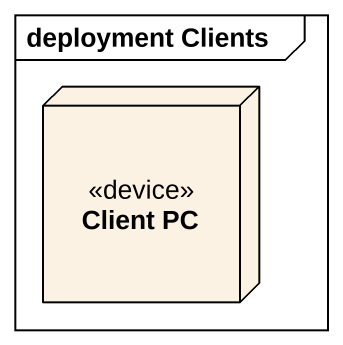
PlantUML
@startuml
mainframe deployment Clients
node "Client PC" as Client_PC <<device>>
@enduml
